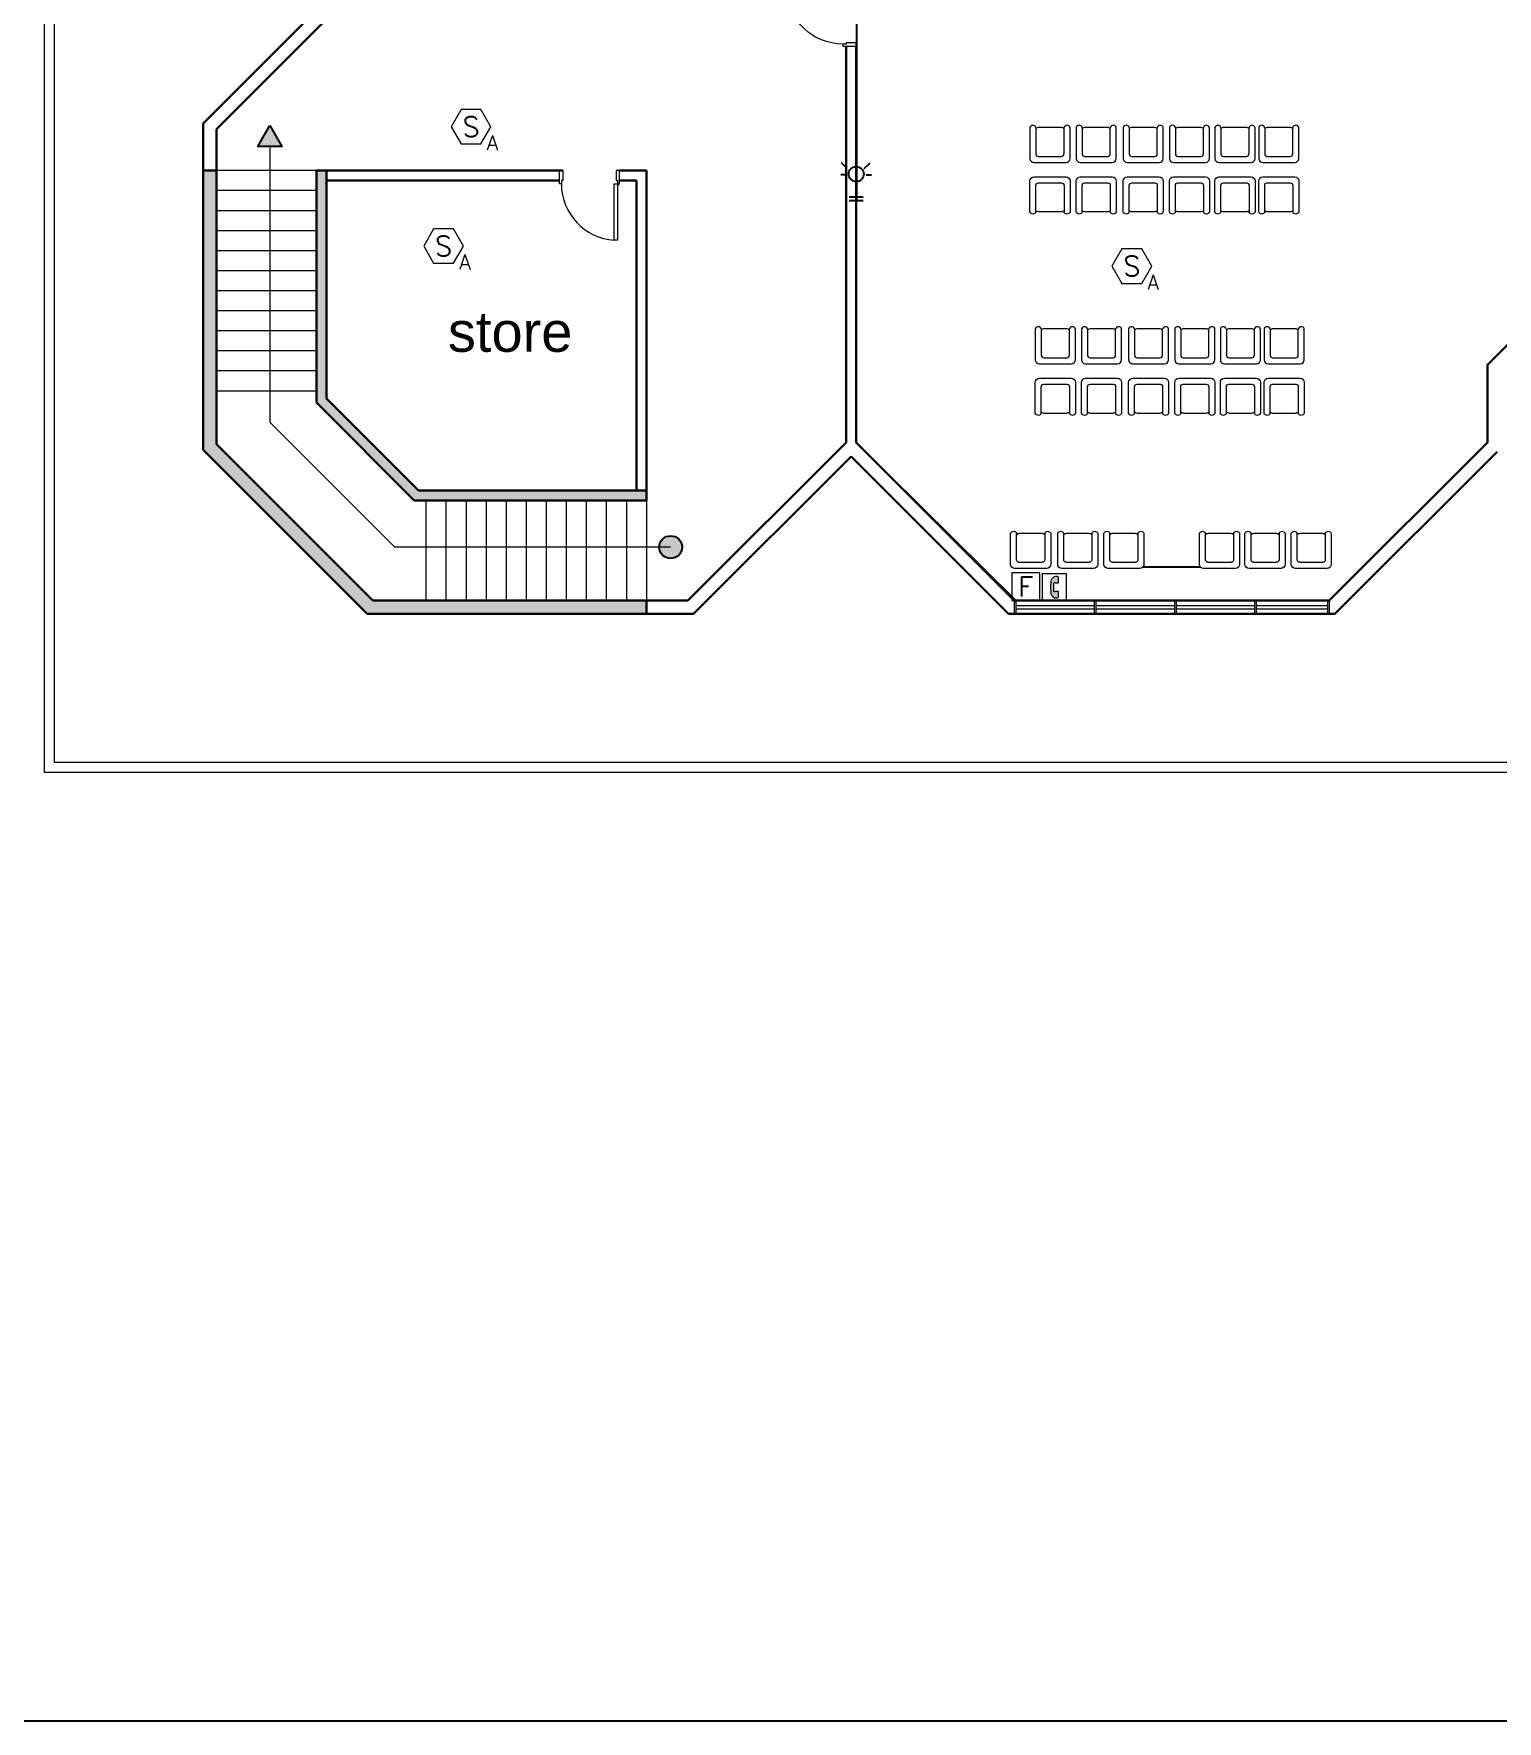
# Model space of a CAD drawing. Extents: x -15 to 256, y 0 to 403.
# Drawn here: x 5.17 to 27.07, y 312.72 to 337.99 of the extents above; entities that cross this region are included whole.
import ezdxf
from ezdxf.enums import TextEntityAlignment as Align

# ---------------------------------------------------------------- set-up
doc = ezdxf.new("R2010")
doc.units = 0
doc.header["$LTSCALE"] = 0.15
doc.layers.get('0').update_dxf_attribs({"color": 252})
for name, color, linetype in [('0 fire alarm', 252, 'Continuous'), ('0 public aadress', 252, 'Continuous'), ('0 sockets', 252, 'Continuous'), ('bound', 252, 'Continuous'), ('C1', 252, 'Continuous'), ('d1', 252, 'Continuous')]:
    doc.layers.add(name, color=color, linetype=linetype)
for name, color, linetype, lineweight in [('anal', 252, 'Continuous', 20), ('DOOR', 252, 'Continuous', 20), ('elev', 252, 'Continuous', 9), ('FUR', 252, 'Continuous', 9), ('T-FIRE-B', 4, 'Continuous', 0), ('T-TEXT', 2, 'Continuous', 0), ('wall', 252, 'Continuous', 30)]:
    doc.layers.add(name, color=color, linetype=linetype, lineweight=lineweight)
doc.styles.add('ROMANS', font='ROMANS.shx', dxfattribs={"width": 0.8})
doc.styles.add('TEXT-NFP', font='simplex.shx')

# ---------------------------------------------------------------- blocks, each defined once
blk = doc.blocks.new('D90')
at = {"layer": 'DOOR'}
for points in [[(0.03, 0.2), (0.03, 1.04), (0.078, 1.04), (0.078, 0.2)], [(0.03, 0.2), (0, 0.2), (0, 0), (0.05, 0), (0.05, 0.15), (0.03, 0.15)], [(0.87, 0.2), (0.9, 0.2), (0.9, 0), (0.85, 0), (0.85, 0.15), (0.87, 0.15)]]:
    blk.add_lwpolyline(points, close=True, dxfattribs=at)
blk.add_circle((0.02, 0.21), 0.01, dxfattribs=at)
blk.add_arc((0.025, 0.197), 0.845, 0.2218, 86.3889, dxfattribs=at)
blk = doc.blocks.new('ARCH')
at = {"layer": 'd1'}
for points in [[(8.7, 336.614), (8.519, 336.3), (8.881, 336.3)], [(14.87, 330.3, 1), (14.53, 330.3, 1)]]:
    blk.add_hatch(color=256, dxfattribs=at).paths.add_polyline_path(points)
at = {"layer": 'wall'}
h = blk.add_hatch(color=256, dxfattribs=at)
h.paths.add_polyline_path([(14.337, 331), (14.337, 331.15), (14.187, 331.15), (10.925, 331.15), (9.55, 332.525), (9.55, 335.787), (9.55, 335.937), (9.4, 335.937), (9.4, 332.463), (10.863, 331)], flags=17)
h.paths.add_polyline_path([(14.337, 329.4), (14.337, 329.5), (10.241, 329.5), (7.9, 331.841), (7.9, 335.937), (7.8, 335.937), (7.8, 331.659), (10.059, 329.4)])
h.paths.add_polyline_path([(10.059, 329.4), (10.159, 329.3), (14.337, 329.3), (14.337, 329.4)])
h.paths.add_polyline_path([(7.7, 331.759), (7.8, 331.659), (7.8, 335.937), (7.7, 335.937)])
at = {"layer": 'anal'}
for p, q in [((5.325, 326.925), (5.325, 377.4)), ((5.475, 327.075), (5.475, 368.325)), ((19.841, 329.5), (19.841, 329.3)), ((19.866, 329.5), (19.866, 329.3)), ((21.041, 329.5), (21.041, 329.3)), ((21.066, 329.5), (21.066, 329.3)), ((22.241, 329.5), (22.241, 329.3)), ((22.266, 329.5), (22.266, 329.3)), ((23.441, 329.5), (23.441, 329.3)), ((23.466, 329.5), (23.466, 329.3)), ((24.534, 329.5), (24.534, 329.3)), ((24.559, 329.5), (24.559, 329.3)), ((19.866, 329.425), (21.037, 329.425)), ((19.866, 329.425), (21.037, 329.425)), ((19.866, 329.375), (21.037, 329.375)), ((19.866, 329.375), (21.037, 329.375)), ((21.066, 329.425), (22.237, 329.425)), ((21.066, 329.425), (22.237, 329.425)), ((21.066, 329.375), (22.237, 329.375)), ((21.066, 329.375), (22.237, 329.375)), ((22.266, 329.425), (23.437, 329.425)), ((22.266, 329.425), (23.437, 329.425)), ((22.266, 329.375), (23.437, 329.375)), ((22.266, 329.375), (23.437, 329.375)), ((23.466, 329.425), (24.534, 329.425)), ((23.466, 329.375), (24.534, 329.375)), ((28.875, 326.925), (5.325, 326.925)), ((27.525, 327.075), (5.475, 327.075))]:
    blk.add_line(p, q, dxfattribs=at)
at = {"layer": 'bound', "color": 2}
blk.add_lwpolyline([(91.902, 377.348), (94.426, 377.348), (94.426, 312.722), (-14.994, 312.722), (-14.994, 377.09), (94.639, 377.09)], dxfattribs=at)
at = {"layer": 'C1'}
blk.add_line((22.633, 330), (21.767, 330), dxfattribs=at)
at = {"layer": 'd1'}
blk.add_lwpolyline([(8.7, 336.614), (8.881, 336.3), (8.519, 336.3)], close=True, dxfattribs=at)
blk.add_circle((14.7, 330.3), 0.17, dxfattribs=at)
at = {"layer": 'elev'}
for p, q in [((8.7, 336.3), (8.7, 332.173)), ((9.4, 335.937), (7.9, 335.937)), ((9.4, 335.637), (7.9, 335.637)), ((9.4, 335.337), (7.9, 335.337)), ((9.4, 335.037), (7.9, 335.037)), ((9.4, 334.737), (7.9, 334.737)), ((9.4, 334.437), (7.9, 334.437)), ((9.4, 334.137), (7.9, 334.137)), ((9.4, 333.837), (7.9, 333.837)), ((9.4, 333.537), (7.9, 333.537)), ((9.4, 333.237), (7.9, 333.237)), ((9.4, 332.937), (7.9, 332.937)), ((9.4, 332.637), (7.9, 332.637)), ((10.573, 330.3), (8.7, 332.173)), ((11.037, 331), (11.037, 329.5)), ((11.337, 331), (11.337, 329.5)), ((11.637, 331), (11.637, 329.5)), ((11.937, 331), (11.937, 329.5)), ((12.237, 331), (12.237, 329.5)), ((12.537, 331), (12.537, 329.5)), ((12.837, 331), (12.837, 329.5)), ((13.137, 331), (13.137, 329.5)), ((13.437, 331), (13.437, 329.5)), ((13.737, 331), (13.737, 329.5)), ((14.037, 331), (14.037, 329.5)), ((14.337, 331), (14.337, 329.5)), ((14.7, 330.3), (10.573, 330.3))]:
    blk.add_line(p, q, dxfattribs=at)
at = {"layer": 'FUR'}
for p, q in [((20.078, 336.584), (20.078, 336.119)), ((20.168, 336.582), (20.168, 336.187)), ((20.543, 336.584), (20.213, 336.584)), ((20.588, 336.187), (20.588, 336.582)), ((20.678, 336.119), (20.678, 336.584)), ((20.77, 336.584), (20.77, 336.119)), ((20.86, 336.582), (20.86, 336.187)), ((21.235, 336.584), (20.905, 336.584)), ((21.28, 336.187), (21.28, 336.582)), ((21.37, 336.119), (21.37, 336.584)), ((21.474, 336.584), (21.474, 336.119)), ((21.564, 336.582), (21.564, 336.187)), ((21.939, 336.584), (21.609, 336.584)), ((21.984, 336.187), (21.984, 336.582)), ((22.074, 336.119), (22.074, 336.584)), ((22.165, 336.584), (22.165, 336.119)), ((22.255, 336.582), (22.255, 336.187)), ((22.63, 336.584), (22.3, 336.584)), ((22.675, 336.187), (22.675, 336.582)), ((22.765, 336.119), (22.765, 336.584)), ((22.847, 336.584), (22.847, 336.119)), ((22.937, 336.582), (22.937, 336.187)), ((23.312, 336.584), (22.982, 336.584)), ((23.357, 336.187), (23.357, 336.582)), ((23.447, 336.119), (23.447, 336.584)), ((23.503, 336.584), (23.503, 336.119)), ((23.593, 336.582), (23.593, 336.187)), ((23.968, 336.584), (23.638, 336.584)), ((24.013, 336.187), (24.013, 336.582)), ((24.103, 336.119), (24.103, 336.584)), ((20.138, 336.059), (20.618, 336.059)), ((20.205, 336.149), (20.55, 336.149)), ((20.83, 336.059), (21.31, 336.059)), ((20.897, 336.149), (21.242, 336.149)), ((21.534, 336.059), (22.014, 336.059)), ((21.601, 336.149), (21.946, 336.149)), ((22.225, 336.059), (22.705, 336.059)), ((22.293, 336.149), (22.638, 336.149)), ((22.907, 336.059), (23.387, 336.059)), ((22.974, 336.149), (23.319, 336.149)), ((23.563, 336.059), (24.043, 336.059)), ((23.63, 336.149), (23.975, 336.149)), ((20.078, 335.318), (20.078, 335.783)), ((20.138, 335.843), (20.618, 335.843)), ((20.678, 335.783), (20.678, 335.318)), ((20.77, 335.318), (20.77, 335.783)), ((20.83, 335.843), (21.31, 335.843)), ((21.37, 335.783), (21.37, 335.318)), ((21.474, 335.318), (21.474, 335.783)), ((21.534, 335.843), (22.014, 335.843)), ((22.074, 335.783), (22.074, 335.318)), ((22.165, 335.318), (22.165, 335.783)), ((22.225, 335.843), (22.705, 335.843)), ((22.765, 335.783), (22.765, 335.318)), ((22.847, 335.318), (22.847, 335.783)), ((22.907, 335.843), (23.387, 335.843)), ((23.447, 335.783), (23.447, 335.318)), ((23.503, 335.318), (23.503, 335.783)), ((23.563, 335.843), (24.043, 335.843)), ((24.103, 335.783), (24.103, 335.318)), ((20.168, 335.32), (20.168, 335.715)), ((20.205, 335.753), (20.55, 335.753)), ((20.588, 335.715), (20.588, 335.32)), ((20.86, 335.32), (20.86, 335.715)), ((20.897, 335.753), (21.242, 335.753)), ((21.28, 335.715), (21.28, 335.32)), ((21.564, 335.32), (21.564, 335.715)), ((21.601, 335.753), (21.946, 335.753)), ((21.984, 335.715), (21.984, 335.32)), ((22.255, 335.32), (22.255, 335.715)), ((22.293, 335.753), (22.638, 335.753)), ((22.675, 335.715), (22.675, 335.32)), ((22.937, 335.32), (22.937, 335.715)), ((22.974, 335.753), (23.319, 335.753)), ((23.357, 335.715), (23.357, 335.32)), ((23.593, 335.32), (23.593, 335.715)), ((23.63, 335.753), (23.975, 335.753)), ((24.013, 335.715), (24.013, 335.32)), ((20.543, 335.318), (20.213, 335.318)), ((21.235, 335.318), (20.905, 335.318)), ((21.939, 335.318), (21.609, 335.318)), ((22.63, 335.318), (22.3, 335.318)), ((23.312, 335.318), (22.982, 335.318)), ((23.968, 335.318), (23.638, 335.318)), ((20.158, 333.569), (20.158, 333.104)), ((20.248, 333.567), (20.248, 333.172)), ((20.623, 333.569), (20.293, 333.569)), ((20.668, 333.172), (20.668, 333.567)), ((20.758, 333.104), (20.758, 333.569)), ((20.85, 333.569), (20.85, 333.104)), ((20.94, 333.567), (20.94, 333.172)), ((21.315, 333.569), (20.985, 333.569)), ((21.36, 333.172), (21.36, 333.567)), ((21.45, 333.104), (21.45, 333.569)), ((21.554, 333.569), (21.554, 333.104)), ((21.644, 333.567), (21.644, 333.172)), ((22.019, 333.569), (21.689, 333.569)), ((22.064, 333.172), (22.064, 333.567)), ((22.154, 333.104), (22.154, 333.569)), ((22.246, 333.569), (22.246, 333.104)), ((22.336, 333.567), (22.336, 333.172)), ((22.711, 333.569), (22.381, 333.569)), ((22.756, 333.172), (22.756, 333.567)), ((22.846, 333.104), (22.846, 333.569)), ((22.928, 333.569), (22.928, 333.104)), ((23.018, 333.567), (23.018, 333.172)), ((23.393, 333.569), (23.063, 333.569)), ((23.438, 333.172), (23.438, 333.567)), ((23.528, 333.104), (23.528, 333.569)), ((23.583, 333.569), (23.583, 333.104)), ((23.673, 333.567), (23.673, 333.172)), ((24.048, 333.569), (23.718, 333.569)), ((24.093, 333.172), (24.093, 333.567)), ((24.183, 333.104), (24.183, 333.569)), ((20.218, 333.044), (20.698, 333.044)), ((20.286, 333.134), (20.631, 333.134)), ((20.91, 333.044), (21.39, 333.044)), ((20.978, 333.134), (21.323, 333.134)), ((21.614, 333.044), (22.094, 333.044)), ((21.682, 333.134), (22.027, 333.134)), ((22.306, 333.044), (22.786, 333.044)), ((22.373, 333.134), (22.718, 333.134)), ((22.988, 333.044), (23.468, 333.044)), ((23.055, 333.134), (23.4, 333.134)), ((23.643, 333.044), (24.123, 333.044)), ((23.711, 333.134), (24.056, 333.134)), ((20.158, 332.303), (20.158, 332.768)), ((20.218, 332.828), (20.698, 332.828)), ((20.286, 332.738), (20.631, 332.738)), ((20.758, 332.768), (20.758, 332.303)), ((20.85, 332.303), (20.85, 332.768)), ((20.91, 332.828), (21.39, 332.828)), ((20.978, 332.738), (21.323, 332.738)), ((21.45, 332.768), (21.45, 332.303)), ((21.554, 332.303), (21.554, 332.768)), ((21.614, 332.828), (22.094, 332.828)), ((21.682, 332.738), (22.027, 332.738)), ((22.154, 332.768), (22.154, 332.303)), ((22.246, 332.303), (22.246, 332.768)), ((22.306, 332.828), (22.786, 332.828)), ((22.373, 332.738), (22.718, 332.738)), ((22.846, 332.768), (22.846, 332.303)), ((22.928, 332.303), (22.928, 332.768)), ((22.988, 332.828), (23.468, 332.828)), ((23.055, 332.738), (23.4, 332.738)), ((23.528, 332.768), (23.528, 332.303)), ((23.583, 332.303), (23.583, 332.768)), ((23.643, 332.828), (24.123, 332.828)), ((23.711, 332.738), (24.056, 332.738)), ((24.183, 332.768), (24.183, 332.303)), ((20.248, 332.305), (20.248, 332.701)), ((20.668, 332.701), (20.668, 332.305)), ((20.94, 332.305), (20.94, 332.701)), ((21.36, 332.701), (21.36, 332.305)), ((21.644, 332.305), (21.644, 332.701)), ((22.064, 332.701), (22.064, 332.305)), ((22.336, 332.305), (22.336, 332.701)), ((22.756, 332.701), (22.756, 332.305)), ((23.018, 332.305), (23.018, 332.701)), ((23.438, 332.701), (23.438, 332.305)), ((23.673, 332.305), (23.673, 332.701)), ((24.093, 332.701), (24.093, 332.305)), ((20.623, 332.303), (20.293, 332.303)), ((21.315, 332.303), (20.985, 332.303)), ((22.019, 332.303), (21.689, 332.303)), ((22.711, 332.303), (22.381, 332.303)), ((23.393, 332.303), (23.063, 332.303)), ((24.048, 332.303), (23.718, 332.303)), ((19.789, 330.042), (19.789, 330.507)), ((19.879, 330.11), (19.879, 330.505)), ((19.924, 330.507), (20.254, 330.507)), ((20.299, 330.505), (20.299, 330.11)), ((20.389, 330.507), (20.389, 330.042)), ((20.493, 330.042), (20.493, 330.507)), ((20.583, 330.11), (20.583, 330.505)), ((20.628, 330.507), (20.958, 330.507)), ((21.003, 330.505), (21.003, 330.11)), ((21.093, 330.507), (21.093, 330.042)), ((21.185, 330.042), (21.185, 330.507)), ((21.275, 330.11), (21.275, 330.505)), ((21.32, 330.507), (21.65, 330.507)), ((21.695, 330.505), (21.695, 330.11)), ((21.785, 330.507), (21.785, 330.042)), ((22.615, 330.042), (22.615, 330.507)), ((22.705, 330.11), (22.705, 330.505)), ((22.75, 330.507), (23.08, 330.507)), ((23.125, 330.505), (23.125, 330.11)), ((23.215, 330.507), (23.215, 330.042)), ((23.297, 330.042), (23.297, 330.507)), ((23.387, 330.11), (23.387, 330.505)), ((23.432, 330.507), (23.762, 330.507)), ((23.807, 330.505), (23.807, 330.11)), ((23.897, 330.507), (23.897, 330.042)), ((23.989, 330.042), (23.989, 330.507)), ((24.079, 330.11), (24.079, 330.505)), ((24.124, 330.507), (24.454, 330.507)), ((24.499, 330.505), (24.499, 330.11)), ((24.589, 330.507), (24.589, 330.042)), ((20.329, 329.982), (19.849, 329.982)), ((20.261, 330.072), (19.916, 330.072)), ((21.033, 329.982), (20.553, 329.982)), ((20.965, 330.072), (20.62, 330.072)), ((21.725, 329.982), (21.245, 329.982)), ((21.657, 330.072), (21.312, 330.072)), ((23.155, 329.982), (22.675, 329.982)), ((23.088, 330.072), (22.743, 330.072)), ((23.837, 329.982), (23.357, 329.982)), ((23.77, 330.072), (23.425, 330.072)), ((24.529, 329.982), (24.049, 329.982)), ((24.461, 330.072), (24.116, 330.072))]:
    blk.add_line(p, q, dxfattribs=at)
for centre, major_axis, start_param, end_param in [((20.122, 336.567), (-0.0339, 0.0339), 4.256093, 6.69338), ((20.213, 336.524), (-0.0424, 0.0424), -0.785398, 0.062664), ((20.543, 336.524), (0.0424, 0.0424), 6.220521, 7.068583), ((20.633, 336.567), (0.0339, 0.0339), 5.87299, 8.310278), ((20.814, 336.567), (-0.0339, 0.0339), 4.256093, 6.69338), ((20.905, 336.524), (-0.0424, 0.0424), -0.785398, 0.062664), ((21.235, 336.524), (0.0424, 0.0424), 6.220521, 7.068583), ((21.325, 336.567), (0.0339, 0.0339), 5.87299, 8.310278), ((21.518, 336.567), (-0.0339, 0.0339), 4.256093, 6.69338), ((21.609, 336.524), (-0.0424, 0.0424), -0.785398, 0.062664), ((21.939, 336.524), (0.0424, 0.0424), 6.220521, 7.068583), ((22.029, 336.567), (0.0339, 0.0339), 5.87299, 8.310278), ((22.21, 336.567), (-0.0339, 0.0339), 4.256093, 6.69338), ((22.3, 336.524), (-0.0424, 0.0424), -0.785398, 0.062664), ((22.63, 336.524), (0.0424, 0.0424), 6.220521, 7.068583), ((22.721, 336.567), (0.0339, 0.0339), 5.87299, 8.310278), ((22.892, 336.567), (-0.0339, 0.0339), 4.256093, 6.69338), ((22.982, 336.524), (-0.0424, 0.0424), -0.785398, 0.062664), ((23.312, 336.524), (0.0424, 0.0424), 6.220521, 7.068583), ((23.402, 336.567), (0.0339, 0.0339), 5.87299, 8.310278), ((23.547, 336.567), (-0.0339, 0.0339), 4.256093, 6.69338), ((23.638, 336.524), (-0.0424, 0.0424), -0.785398, 0.062664), ((23.968, 336.524), (0.0424, 0.0424), 6.220521, 7.068583), ((24.058, 336.567), (0.0339, 0.0339), 5.87299, 8.310278), ((20.138, 336.119), (-0.0424, 0.0424), 0.785398, 2.356194), ((20.205, 336.187), (0.0265, 0.0265), 2.356194, 3.926991), ((20.55, 336.187), (0.0265, 0.0265), 3.926991, 5.497787), ((20.618, 336.119), (0.0424, 0.0424), 3.926991, 5.497787), ((20.83, 336.119), (-0.0424, 0.0424), 0.785398, 2.356194), ((20.897, 336.187), (0.0265, 0.0265), 2.356194, 3.926991), ((21.242, 336.187), (0.0265, 0.0265), 3.926991, 5.497787), ((21.31, 336.119), (0.0424, 0.0424), 3.926991, 5.497787), ((21.534, 336.119), (-0.0424, 0.0424), 0.785398, 2.356194), ((21.601, 336.187), (0.0265, 0.0265), 2.356194, 3.926991), ((21.946, 336.187), (0.0265, 0.0265), 3.926991, 5.497787), ((22.014, 336.119), (0.0424, 0.0424), 3.926991, 5.497787), ((22.225, 336.119), (-0.0424, 0.0424), 0.785398, 2.356194), ((22.293, 336.187), (0.0265, 0.0265), 2.356194, 3.926991), ((22.638, 336.187), (0.0265, 0.0265), 3.926991, 5.497787), ((22.705, 336.119), (0.0424, 0.0424), 3.926991, 5.497787), ((22.907, 336.119), (-0.0424, 0.0424), 0.785398, 2.356194), ((22.974, 336.187), (0.0265, 0.0265), 2.356194, 3.926991), ((23.319, 336.187), (0.0265, 0.0265), 3.926991, 5.497787), ((23.387, 336.119), (0.0424, 0.0424), 3.926991, 5.497787), ((23.563, 336.119), (-0.0424, 0.0424), 0.785398, 2.356194), ((23.63, 336.187), (0.0265, 0.0265), 2.356194, 3.926991), ((23.975, 336.187), (0.0265, 0.0265), 3.926991, 5.497787), ((24.043, 336.119), (0.0424, 0.0424), 3.926991, 5.497787), ((20.203, 333.552), (-0.0339, 0.0339), 4.256093, 6.69338), ((20.293, 333.509), (-0.0424, 0.0424), -0.785398, 0.062664), ((20.623, 333.509), (0.0424, 0.0424), 6.220521, 7.068583), ((20.714, 333.552), (0.0339, 0.0339), 5.87299, 8.310278), ((20.895, 333.552), (-0.0339, 0.0339), 4.256093, 6.69338), ((20.985, 333.509), (-0.0424, 0.0424), -0.785398, 0.062664), ((21.315, 333.509), (0.0424, 0.0424), 6.220521, 7.068583), ((21.406, 333.552), (0.0339, 0.0339), 5.87299, 8.310278), ((21.599, 333.552), (-0.0339, 0.0339), 4.256093, 6.69338), ((21.689, 333.509), (-0.0424, 0.0424), -0.785398, 0.062664), ((22.019, 333.509), (0.0424, 0.0424), 6.220521, 7.068583), ((22.109, 333.552), (0.0339, 0.0339), 5.87299, 8.310278), ((22.291, 333.552), (-0.0339, 0.0339), 4.256093, 6.69338), ((22.381, 333.509), (-0.0424, 0.0424), -0.785398, 0.062664), ((22.711, 333.509), (0.0424, 0.0424), 6.220521, 7.068583), ((22.801, 333.552), (0.0339, 0.0339), 5.87299, 8.310278), ((22.972, 333.552), (-0.0339, 0.0339), 4.256093, 6.69338), ((23.063, 333.509), (-0.0424, 0.0424), -0.785398, 0.062664), ((23.393, 333.509), (0.0424, 0.0424), 6.220521, 7.068583), ((23.483, 333.552), (0.0339, 0.0339), 5.87299, 8.310278), ((23.628, 333.552), (-0.0339, 0.0339), 4.256093, 6.69338), ((23.718, 333.509), (-0.0424, 0.0424), -0.785398, 0.062664), ((24.048, 333.509), (0.0424, 0.0424), 6.220521, 7.068583), ((24.139, 333.552), (0.0339, 0.0339), 5.87299, 8.310278), ((20.218, 333.104), (-0.0424, 0.0424), 0.785398, 2.356194), ((20.286, 333.172), (0.0265, 0.0265), 2.356194, 3.926991), ((20.631, 333.172), (0.0265, 0.0265), 3.926991, 5.497787), ((20.698, 333.104), (0.0424, 0.0424), 3.926991, 5.497787), ((20.91, 333.104), (-0.0424, 0.0424), 0.785398, 2.356194), ((20.978, 333.172), (0.0265, 0.0265), 2.356194, 3.926991), ((21.323, 333.172), (0.0265, 0.0265), 3.926991, 5.497787), ((21.39, 333.104), (0.0424, 0.0424), 3.926991, 5.497787), ((21.614, 333.104), (-0.0424, 0.0424), 0.785398, 2.356194), ((21.682, 333.172), (0.0265, 0.0265), 2.356194, 3.926991), ((22.027, 333.172), (0.0265, 0.0265), 3.926991, 5.497787), ((22.094, 333.104), (0.0424, 0.0424), 3.926991, 5.497787), ((22.306, 333.104), (-0.0424, 0.0424), 0.785398, 2.356194), ((22.373, 333.172), (0.0265, 0.0265), 2.356194, 3.926991), ((22.718, 333.172), (0.0265, 0.0265), 3.926991, 5.497787), ((22.786, 333.104), (0.0424, 0.0424), 3.926991, 5.497787), ((22.988, 333.104), (-0.0424, 0.0424), 0.785398, 2.356194), ((23.055, 333.172), (0.0265, 0.0265), 2.356194, 3.926991), ((23.4, 333.172), (0.0265, 0.0265), 3.926991, 5.497787), ((23.468, 333.104), (0.0424, 0.0424), 3.926991, 5.497787), ((23.643, 333.104), (-0.0424, 0.0424), 0.785398, 2.356194), ((23.711, 333.172), (0.0265, 0.0265), 2.356194, 3.926991), ((24.056, 333.172), (0.0265, 0.0265), 3.926991, 5.497787), ((24.123, 333.104), (0.0424, 0.0424), 3.926991, 5.497787)]:
    blk.add_ellipse(centre, major_axis=major_axis, ratio=1, start_param=start_param, end_param=end_param, dxfattribs=at)
at = {"layer": 'FUR', "extrusion": (0, 0, -1)}
for centre, major_axis, start_param, end_param in [((20.138, 335.783), (0.0424, 0.0424), 3.926991, 5.497787), ((20.618, 335.783), (-0.0424, 0.0424), 0.785398, 2.356194), ((20.83, 335.783), (0.0424, 0.0424), 3.926991, 5.497787), ((21.31, 335.783), (-0.0424, 0.0424), 0.785398, 2.356194), ((21.534, 335.783), (0.0424, 0.0424), 3.926991, 5.497787), ((22.014, 335.783), (-0.0424, 0.0424), 0.785398, 2.356194), ((22.225, 335.783), (0.0424, 0.0424), 3.926991, 5.497787), ((22.705, 335.783), (-0.0424, 0.0424), 0.785398, 2.356194), ((22.907, 335.783), (0.0424, 0.0424), 3.926991, 5.497787), ((23.387, 335.783), (-0.0424, 0.0424), 0.785398, 2.356194), ((23.563, 335.783), (0.0424, 0.0424), 3.926991, 5.497787), ((24.043, 335.783), (-0.0424, 0.0424), 0.785398, 2.356194), ((20.205, 335.715), (0.0265, 0.0265), 3.926991, 5.497787), ((20.55, 335.715), (0.0265, 0.0265), -0.785398, 0.785398), ((20.897, 335.715), (0.0265, 0.0265), 3.926991, 5.497787), ((21.242, 335.715), (0.0265, 0.0265), -0.785398, 0.785398), ((21.601, 335.715), (0.0265, 0.0265), 3.926991, 5.497787), ((21.946, 335.715), (0.0265, 0.0265), -0.785398, 0.785398), ((22.293, 335.715), (0.0265, 0.0265), 3.926991, 5.497787), ((22.638, 335.715), (0.0265, 0.0265), -0.785398, 0.785398), ((22.974, 335.715), (0.0265, 0.0265), 3.926991, 5.497787), ((23.319, 335.715), (0.0265, 0.0265), -0.785398, 0.785398), ((23.63, 335.715), (0.0265, 0.0265), 3.926991, 5.497787), ((23.975, 335.715), (0.0265, 0.0265), -0.785398, 0.785398), ((20.122, 335.335), (0.0339, 0.0339), 1.1145, 3.551788), ((20.213, 335.378), (0.0424, 0.0424), 2.356194, 3.204257), ((20.543, 335.378), (-0.0424, 0.0424), 3.078929, 3.926991), ((20.633, 335.335), (-0.0339, 0.0339), 2.731397, 5.168685), ((20.814, 335.335), (0.0339, 0.0339), 1.1145, 3.551788), ((20.905, 335.378), (0.0424, 0.0424), 2.356194, 3.204257), ((21.235, 335.378), (-0.0424, 0.0424), 3.078929, 3.926991), ((21.325, 335.335), (-0.0339, 0.0339), 2.731397, 5.168685), ((21.518, 335.335), (0.0339, 0.0339), 1.1145, 3.551788), ((21.609, 335.378), (0.0424, 0.0424), 2.356194, 3.204257), ((21.939, 335.378), (-0.0424, 0.0424), 3.078929, 3.926991), ((22.029, 335.335), (-0.0339, 0.0339), 2.731397, 5.168685), ((22.21, 335.335), (0.0339, 0.0339), 1.1145, 3.551788), ((22.3, 335.378), (0.0424, 0.0424), 2.356194, 3.204257), ((22.63, 335.378), (-0.0424, 0.0424), 3.078929, 3.926991), ((22.721, 335.335), (-0.0339, 0.0339), 2.731397, 5.168685), ((22.892, 335.335), (0.0339, 0.0339), 1.1145, 3.551788), ((22.982, 335.378), (0.0424, 0.0424), 2.356194, 3.204257), ((23.312, 335.378), (-0.0424, 0.0424), 3.078929, 3.926991), ((23.402, 335.335), (-0.0339, 0.0339), 2.731397, 5.168685), ((23.547, 335.335), (0.0339, 0.0339), 1.1145, 3.551788), ((23.638, 335.378), (0.0424, 0.0424), 2.356194, 3.204257), ((23.968, 335.378), (-0.0424, 0.0424), 3.078929, 3.926991), ((24.058, 335.335), (-0.0339, 0.0339), 2.731397, 5.168685), ((20.218, 332.768), (0.0424, 0.0424), 3.926991, 5.497787), ((20.286, 332.701), (0.0265, 0.0265), 3.926991, 5.497787), ((20.631, 332.701), (0.0265, 0.0265), -0.785398, 0.785398), ((20.698, 332.768), (-0.0424, 0.0424), 0.785398, 2.356194), ((20.91, 332.768), (0.0424, 0.0424), 3.926991, 5.497787), ((20.978, 332.701), (0.0265, 0.0265), 3.926991, 5.497787), ((21.323, 332.701), (0.0265, 0.0265), -0.785398, 0.785398), ((21.39, 332.768), (-0.0424, 0.0424), 0.785398, 2.356194), ((21.614, 332.768), (0.0424, 0.0424), 3.926991, 5.497787), ((21.682, 332.701), (0.0265, 0.0265), 3.926991, 5.497787), ((22.027, 332.701), (0.0265, 0.0265), -0.785398, 0.785398), ((22.094, 332.768), (-0.0424, 0.0424), 0.785398, 2.356194), ((22.306, 332.768), (0.0424, 0.0424), 3.926991, 5.497787), ((22.373, 332.701), (0.0265, 0.0265), 3.926991, 5.497787), ((22.718, 332.701), (0.0265, 0.0265), -0.785398, 0.785398), ((22.786, 332.768), (-0.0424, 0.0424), 0.785398, 2.356194), ((22.988, 332.768), (0.0424, 0.0424), 3.926991, 5.497787), ((23.055, 332.701), (0.0265, 0.0265), 3.926991, 5.497787), ((23.4, 332.701), (0.0265, 0.0265), -0.785398, 0.785398), ((23.468, 332.768), (-0.0424, 0.0424), 0.785398, 2.356194), ((23.643, 332.768), (0.0424, 0.0424), 3.926991, 5.497787), ((23.711, 332.701), (0.0265, 0.0265), 3.926991, 5.497787), ((24.056, 332.701), (0.0265, 0.0265), -0.785398, 0.785398), ((24.123, 332.768), (-0.0424, 0.0424), 0.785398, 2.356194), ((20.203, 332.321), (0.0339, 0.0339), 1.1145, 3.551788), ((20.293, 332.363), (0.0424, 0.0424), 2.356194, 3.204257), ((20.623, 332.363), (-0.0424, 0.0424), 3.078929, 3.926991), ((20.714, 332.321), (-0.0339, 0.0339), 2.731397, 5.168685), ((20.895, 332.321), (0.0339, 0.0339), 1.1145, 3.551788), ((20.985, 332.363), (0.0424, 0.0424), 2.356194, 3.204257), ((21.315, 332.363), (-0.0424, 0.0424), 3.078929, 3.926991), ((21.406, 332.321), (-0.0339, 0.0339), 2.731397, 5.168685), ((21.599, 332.321), (0.0339, 0.0339), 1.1145, 3.551788), ((21.689, 332.363), (0.0424, 0.0424), 2.356194, 3.204257), ((22.019, 332.363), (-0.0424, 0.0424), 3.078929, 3.926991), ((22.109, 332.321), (-0.0339, 0.0339), 2.731397, 5.168685), ((22.291, 332.321), (0.0339, 0.0339), 1.1145, 3.551788), ((22.381, 332.363), (0.0424, 0.0424), 2.356194, 3.204257), ((22.711, 332.363), (-0.0424, 0.0424), 3.078929, 3.926991), ((22.801, 332.321), (-0.0339, 0.0339), 2.731397, 5.168685), ((22.972, 332.321), (0.0339, 0.0339), 1.1145, 3.551788), ((23.063, 332.363), (0.0424, 0.0424), 2.356194, 3.204257), ((23.393, 332.363), (-0.0424, 0.0424), 3.078929, 3.926991), ((23.483, 332.321), (-0.0339, 0.0339), 2.731397, 5.168685), ((23.628, 332.321), (0.0339, 0.0339), 1.1145, 3.551788), ((23.718, 332.363), (0.0424, 0.0424), 2.356194, 3.204257), ((24.048, 332.363), (-0.0424, 0.0424), 3.078929, 3.926991), ((24.139, 332.321), (-0.0339, 0.0339), 2.731397, 5.168685), ((19.834, 330.49), (-0.0339, 0.0339), 5.87299, 8.310278), ((19.924, 330.447), (-0.0424, 0.0424), 6.220521, 7.068583), ((20.254, 330.447), (0.0424, 0.0424), -0.785398, 0.062664), ((20.344, 330.49), (0.0339, 0.0339), 4.256093, 6.69338), ((20.537, 330.49), (-0.0339, 0.0339), 5.87299, 8.310278), ((20.628, 330.447), (-0.0424, 0.0424), 6.220521, 7.068583), ((20.958, 330.447), (0.0424, 0.0424), -0.785398, 0.062664), ((21.048, 330.49), (0.0339, 0.0339), 4.256093, 6.69338), ((21.229, 330.49), (-0.0339, 0.0339), 5.87299, 8.310278), ((21.32, 330.447), (-0.0424, 0.0424), 6.220521, 7.068583), ((21.65, 330.447), (0.0424, 0.0424), -0.785398, 0.062664), ((21.74, 330.49), (0.0339, 0.0339), 4.256093, 6.69338), ((22.66, 330.49), (-0.0339, 0.0339), 5.87299, 8.310278), ((22.75, 330.447), (-0.0424, 0.0424), 6.220521, 7.068583), ((23.08, 330.447), (0.0424, 0.0424), -0.785398, 0.062664), ((23.171, 330.49), (0.0339, 0.0339), 4.256093, 6.69338), ((23.342, 330.49), (-0.0339, 0.0339), 5.87299, 8.310278), ((23.432, 330.447), (-0.0424, 0.0424), 6.220521, 7.068583), ((23.762, 330.447), (0.0424, 0.0424), -0.785398, 0.062664), ((23.852, 330.49), (0.0339, 0.0339), 4.256093, 6.69338), ((24.034, 330.49), (-0.0339, 0.0339), 5.87299, 8.310278), ((24.124, 330.447), (-0.0424, 0.0424), 6.220521, 7.068583), ((24.454, 330.447), (0.0424, 0.0424), -0.785398, 0.062664), ((24.544, 330.49), (0.0339, 0.0339), 4.256093, 6.69338), ((19.849, 330.042), (-0.0424, 0.0424), 3.926991, 5.497787), ((19.916, 330.11), (0.0265, 0.0265), 2.356194, 3.926991), ((20.261, 330.11), (0.0265, 0.0265), 0.785398, 2.356194), ((20.329, 330.042), (0.0424, 0.0424), 0.785398, 2.356194), ((20.553, 330.042), (-0.0424, 0.0424), 3.926991, 5.497787), ((20.62, 330.11), (0.0265, 0.0265), 2.356194, 3.926991), ((20.965, 330.11), (0.0265, 0.0265), 0.785398, 2.356194), ((21.033, 330.042), (0.0424, 0.0424), 0.785398, 2.356194), ((21.245, 330.042), (-0.0424, 0.0424), 3.926991, 5.497787), ((21.312, 330.11), (0.0265, 0.0265), 2.356194, 3.926991), ((21.657, 330.11), (0.0265, 0.0265), 0.785398, 2.356194), ((21.725, 330.042), (0.0424, 0.0424), 0.785398, 2.356194), ((22.675, 330.042), (-0.0424, 0.0424), 3.926991, 5.497787), ((22.743, 330.11), (0.0265, 0.0265), 2.356194, 3.926991), ((23.088, 330.11), (0.0265, 0.0265), 0.785398, 2.356194), ((23.155, 330.042), (0.0424, 0.0424), 0.785398, 2.356194), ((23.357, 330.042), (-0.0424, 0.0424), 3.926991, 5.497787), ((23.425, 330.11), (0.0265, 0.0265), 2.356194, 3.926991), ((23.77, 330.11), (0.0265, 0.0265), 0.785398, 2.356194), ((23.837, 330.042), (0.0424, 0.0424), 0.785398, 2.356194), ((24.049, 330.042), (-0.0424, 0.0424), 3.926991, 5.497787), ((24.116, 330.11), (0.0265, 0.0265), 2.356194, 3.926991), ((24.461, 330.11), (0.0265, 0.0265), 0.785398, 2.356194), ((24.529, 330.042), (0.0424, 0.0424), 0.785398, 2.356194)]:
    blk.add_ellipse(centre, major_axis=major_axis, ratio=1, start_param=start_param, end_param=end_param, dxfattribs=at)
at = {"layer": 'wall'}
for p, q in [((7.7, 336.641), (10.059, 339)), ((7.9, 336.559), (10.266, 338.925)), ((17.325, 337.802), (17.325, 331.866)), ((17.475, 337.802), (17.475, 331.866)), ((7.7, 331.759), (7.7, 336.641)), ((7.9, 331.841), (7.9, 336.559)), ((7.9, 335.937), (7.7, 335.937)), ((9.4, 335.937), (13.084, 335.937)), ((9.4, 335.937), (9.4, 332.463)), ((9.55, 335.787), (9.55, 335.937)), ((9.55, 335.787), (13.034, 335.787)), ((9.55, 335.787), (9.55, 332.525)), ((13.934, 335.937), (14.337, 335.937)), ((13.934, 335.787), (14.187, 335.787)), ((14.187, 331.15), (14.187, 335.787)), ((14.337, 331), (14.337, 335.937)), ((29.369, 335.475), (26.925, 333.031)), ((26.925, 333.031), (26.925, 331.866)), ((10.925, 331.15), (9.55, 332.525)), ((10.863, 331), (9.4, 332.463)), ((10.159, 329.3), (7.7, 331.759)), ((10.241, 329.5), (7.9, 331.841)), ((17.325, 331.866), (14.959, 329.5)), ((19.841, 329.5), (17.475, 331.866)), ((26.925, 331.866), (24.559, 329.5)), ((27.071, 331.729), (24.641, 329.3)), ((17.4, 331.659), (15.041, 329.3)), ((19.759, 329.3), (17.4, 331.659)), ((14.337, 331), (10.863, 331)), ((14.187, 331.15), (10.925, 331.15)), ((14.187, 331.15), (14.337, 331.15)), ((14.959, 329.5), (10.241, 329.5)), ((14.337, 329.5), (14.337, 329.3)), ((24.559, 329.5), (19.841, 329.5)), ((15.041, 329.3), (10.159, 329.3)), ((24.641, 329.3), (19.759, 329.3))]:
    blk.add_line(p, q, dxfattribs=at)
at = {"layer": 'DOOR', "xscale": -1, "rotation": 90}
blk.add_blockref('D90', (17.475, 338.702), dxfattribs=at)
at = {"layer": 'DOOR', "rotation": 180}
blk.add_blockref('D90', (13.934, 335.937), dxfattribs=at)
at = {"layer": 'd1', "insert": (11.366, 333.824), "char_height": 0.4, "width": 6.0636, "attachment_point": 1}
blk.add_mtext('{\\fArial|b0|i0|c0|p34;\\H1.5x;store}', dxfattribs=at)
blk = doc.blocks.new('dressable smoke detectore above false ceiling')
blk.add_lwpolyline([(200, 0), (100, 173), (-100, 173), (-200, 0), (-100, -173), (100, -173)], close=True)
at = {"layer": 'T-TEXT', "style": 'ROMANS'}
blk.add_attdef('S', text='', height=200, dxfattribs=at).set_placement((0, 0, 0), align=Align.MIDDLE)
blk.add_attdef('A', text='', height=150, dxfattribs=at).set_placement((215, -161), align=Align.MIDDLE_CENTER)
blk = doc.blocks.new('*U107')
blk.add_lwpolyline([(-140, -280), (140, -280), (140, 0), (-140, 0)], close=True)
at = {"layer": 'T-TEXT', "style": 'TEXT-NFP'}
blk.add_attdef('F', text='', height=200, dxfattribs=at).set_placement((0, -140, 0), align=Align.MIDDLE)
blk = doc.blocks.new('*U60')
h = blk.add_hatch(color=256)
h.dxf.hatch_style = 1
edge = h.paths.add_edge_path()
edge.add_arc((33, 257), 14.1, 13.6021, 92.3161)
edge.add_line((32, 271), (11, 271))
edge.add_arc((13, 231), 40.2, 92.7442, 154.2215)
edge.add_arc((-28, 250), 4.89, 309.2722, 334.2215, ccw=False)
edge.add_arc((-64, 281), 52.1, 306.6096, 318.7251, ccw=False)
edge.add_arc((-30, 235), 4.89, 115.3605, 167.8134)
edge.add_arc((352, 152), 396, 167.8076, 180.2975)
edge.add_arc((348, 148), 392, 179.7012, 192.2669)
edge.add_arc((-30, 66), 4.89, 193.2566, 244.6491)
edge.add_arc((-67, 18), 54.9, 39.8251, 51.6228, ccw=False)
edge.add_arc((-28, 50), 4.89, 25.7785, 50.7278, ccw=False)
edge.add_arc((13, 69), 40.2, 205.7785, 267.2558)
edge.add_line((11, 29), (32, 29))
edge.add_arc((33, 43), 14.1, 267.6839, 346.3979)
edge.add_arc((-161, 67), 209, 352.6045, 365.9008)
edge.add_arc((13, 87), 34.4, 1.9401, 17.7739)
edge.add_arc((41, 96), 4.89, 18.4909, 87.0716)
edge.add_arc((30, 28), 74.3, 81.4234, 109.9904)
edge.add_arc((2, 102), 4.89, 250.3513, 295.2423, ccw=False)
edge.add_arc((1, 106), 8.65, 174.514, 266.9586, ccw=False)
edge.add_arc((-1022, 147), 1015, 357.7161, 360.1614)
edge.add_arc((-1022, 153), 1015, 359.8386, 362.2839)
edge.add_arc((3, 194), 10.1, 100.6325, 185.9952, ccw=False)
edge.add_arc((2, 200), 4.89, 64.7577, 109.6487, ccw=False)
edge.add_arc((33, 273), 75, 247.791, 276.6818)
edge.add_arc((41, 204), 4.89, 279.9761, 341.5091)
edge.add_arc((13, 213), 34.4, 342.2261, 358.0599)
edge.add_arc((-161, 233), 209, 354.0992, 367.3955)
for p, q in [((137, 300), (-137, 300)), ((-137, 300), (-137, 0)), ((137, 0), (137, 300)), ((-137, 0), (137, 0))]:
    blk.add_line(p, q)
blk.add_lwpolyline([(46, 260, 0.357628), (32, 271), (11, 271, 0.27487), (-23, 248, -0.109294), (-24, 247, -0.052913), (-33, 239, 0.232951), (-35, 236, 0.054551), (-44, 150, 0.054883), (-35, 65, 0.228078), (-33, 61, -0.051523), (-24, 53, -0.109294), (-23, 52, 0.27487), (11, 29), (32, 29, 0.357628), (46, 40, 0.058081), (47, 88, 0.069198), (45, 98, 0.308503), (41, 101, 0.125296), (4, 97, -0.198418), (1, 97, -0.426767), (-7, 107, 0.01067), (-7, 150, 0.01067), (-7, 193, -0.390702), (1, 204, -0.198418), (4, 204, 0.126732), (42, 199, 0.275132), (45, 202, 0.069198), (47, 212, 0.058081)], format="xyb", close=True)
blk = doc.blocks.new('strobe light')
at = {"color": 1}
for p, q in [((-90, 325), (-148, 383)), ((-1, 374), (-1, 450)), ((135, 380), (75, 321)), ((-99, 262), (-155, 262)), ((0, 193), (0, 35)), ((99, 262), (155, 262)), ((71, 35), (-71, 35)), ((71, 0), (-71, 0))]:
    blk.add_line(p, q, dxfattribs=at)
blk.add_circle((0, 269), 75.9, dxfattribs=at)

msp = doc.modelspace()

# ---------------------------------------------------------------- linework, layer by layer
at = {"layer": '0 public aadress', "color": 3}
msp.add_lwpolyline([(46.275, 370.125), (15.075, 370.125), (15.075, 365.325), (13.275, 365.325), (13.275, 360.675), (15.075, 360.675), (15.075, 339.075), (17.481, 339.103), (17.475, 331.866), (19.866, 329.5), (24.559, 329.5), (26.925, 331.866), (26.925, 333.031), (29.369, 335.475), (34.231, 335.475), (36.675, 333.031), (36.675, 331.866), (39.041, 329.5), (43.759, 329.5), (46.125, 331.866)], dxfattribs=at)

# ---------------------------------------------------------------- block references
at = {"layer": '0 fire alarm', "color": 3, "xscale": 0.001488, "yscale": 0.001488, "zscale": 0.001488}
msp.add_blockref('strobe light', (17.478, 335.485), dxfattribs=at)
at = {"layer": '0 sockets', "color": 3}
msp.add_blockref('ARCH', (0, 0), dxfattribs=at)
at = {"layer": 'T-FIRE-B', "xscale": 0.001487761816891826, "yscale": 0.001487761816891826, "zscale": 0.001487761816891826}
for name, p, values in [('dressable smoke detectore above false ceiling', (11.712, 336.593), {'S': 'S', 'A': 'A'}), ('dressable smoke detectore above false ceiling', (11.301, 334.807), {'S': 'S', 'A': 'A'}), ('dressable smoke detectore above false ceiling', (21.603, 334.506), {'S': 'S', 'A': 'A'}), ('*U107', (20.016, 329.917), {'F': 'F'})]:
    msp.add_blockref(name, p, dxfattribs=at).add_auto_attribs(values)
at = {"layer": 'T-FIRE-B', "xscale": 0.001326103487042799, "yscale": 0.001326103487042799, "zscale": 0.001326103487042799}
msp.add_blockref('*U60', (20.444, 329.501), dxfattribs=at)

doc.saveas('drawing.dxf')
